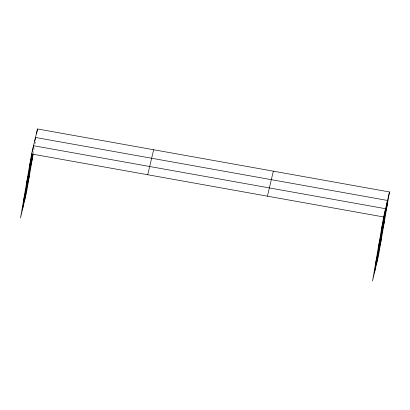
<?xml version="1.0" encoding="UTF-8"?>
<svg xmlns="http://www.w3.org/2000/svg" width="410" height="410" viewBox="0 0 410 410"><rect width="100%" height="100%" fill="white"/><g stroke="black" fill="none" stroke-linecap="round" stroke-linejoin="round"><path stroke-width="0.31" stroke-dasharray="2.05 1.54" d="M32.749 153.222L32.964 151.966M33.236 153.53L34.43 146.611M34.865 144.095L35.193 142.208M34.87 143.397L35.157 142.183"/><path stroke-width="0.61" d="M389.5 191.952L383.591 216.962L372.521 281.04L378.43 256.035L389.5 191.952L37.479 128.96L31.57 153.965L20.5 218.048L26.409 193.038L33.128 154.155M22.453 209.792L32.103 153.914M32.539 151.392L33.517 145.714L385.538 208.71L374.473 272.788M24.4 201.541L32.636 153.852M34.814 141.25L35.47 137.463L387.491 200.454L376.421 264.532M36.608 134.008L37.479 128.96M29.387 166.583L32.313 154.206M26.455 183.567L32.364 158.562M23.431 201.064L29.346 176.059M147.733 174.757L153.647 149.747M267.422 196.175L273.332 171.165M381.408 229.574L387.322 204.57M378.476 246.559L384.385 221.554M375.452 264.055L381.367 239.05M31.57 153.965L383.591 216.962"/></g></svg>
